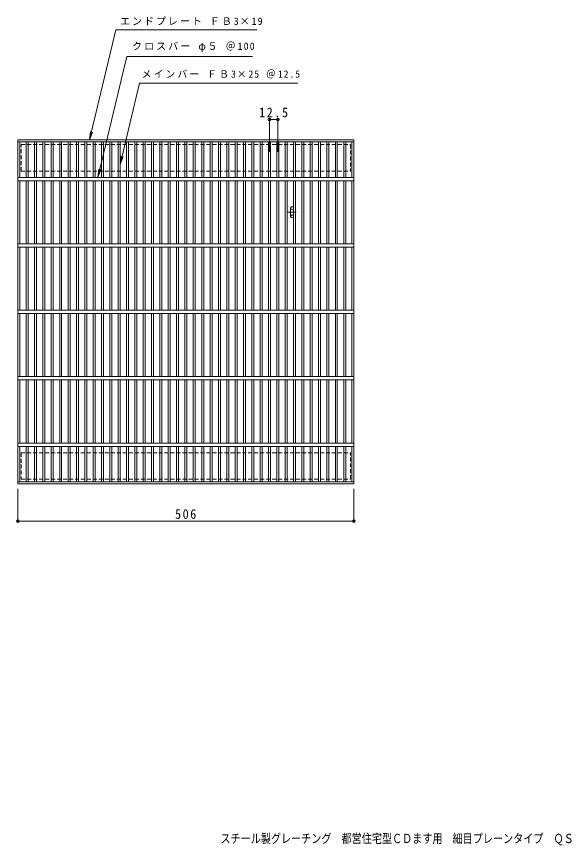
# Model space of a CAD drawing. Units: millimetres, scale not verified. Extents: x -744 to 915, y -682 to 566.
# Drawn here: x -744 to 86, y -682 to 566 of the extents above; entities that cross this region are included whole.
import ezdxf
from ezdxf.enums import TextEntityAlignment as Align

# ---------------------------------------------------------------- set-up
doc = ezdxf.new("R2010")
doc.units = ezdxf.units.MM
doc.header["$LTSCALE"] = 5
doc.header["$PDMODE"] = 32
doc.header["$PDSIZE"] = 4
doc.linetypes.add('DASHED1', pattern=[1.8, 1.2, -0.6])
for name, color, linetype, lineweight in [('A-2_蓋', 3, 'Continuous', 9), ('A-3_受枠', 4, 'Continuous', 9), ('A-4_寸法', 7, 'Continuous', 9), ('A-5_仕様文', 7, 'Continuous', 9)]:
    doc.layers.add(name, color=color, linetype=linetype, lineweight=lineweight)
doc.layers.add('F-5_F-5ﾚｲﾔ', color=2, linetype='Continuous')
doc.styles.add('ＭＳ ゴシック', font='')
doc.styles.get('ＭＳ ゴシック').set_extended_font_data('MS Gothic')

msp = doc.modelspace()

# ---------------------------------------------------------------- linework, layer by layer
at = {"layer": 'A-2_蓋'}
for p, q in [((-741.892, 380.473), (-235.892, 380.473)), ((-741.892, -137.527), (-741.892, 380.473)), ((-741.892, 377.473), (-235.892, 377.473)), ((-738.891, 323.973), (-738.891, 377.473)), ((-729.312, 377.473), (-729.312, 323.973)), ((-726.312, 377.473), (-726.312, 323.973)), ((-716.732, 377.473), (-716.732, 323.973)), ((-713.732, 377.473), (-713.732, 323.973)), ((-704.152, 377.473), (-704.152, 323.973)), ((-701.152, 377.473), (-701.152, 323.973)), ((-691.572, 377.473), (-691.572, 323.973)), ((-688.572, 377.473), (-688.572, 323.973)), ((-678.992, 377.473), (-678.992, 323.973)), ((-675.992, 377.473), (-675.992, 323.973)), ((-666.412, 377.473), (-666.412, 323.973)), ((-663.412, 377.473), (-663.412, 323.973)), ((-653.832, 377.473), (-653.832, 323.973)), ((-650.832, 377.473), (-650.832, 323.973)), ((-641.252, 377.473), (-641.252, 323.973)), ((-638.252, 377.473), (-638.252, 323.973)), ((-628.672, 377.473), (-628.672, 323.973)), ((-625.672, 377.473), (-625.672, 323.973)), ((-616.092, 377.473), (-616.092, 323.973)), ((-613.092, 377.473), (-613.092, 323.973)), ((-603.512, 377.473), (-603.512, 323.973)), ((-600.512, 377.473), (-600.512, 323.973)), ((-590.932, 377.473), (-590.932, 323.973)), ((-587.931, 377.473), (-587.931, 323.973)), ((-578.352, 377.473), (-578.352, 323.973)), ((-575.351, 377.473), (-575.351, 323.973)), ((-565.772, 377.473), (-565.772, 323.973)), ((-562.771, 377.473), (-562.771, 323.973)), ((-553.192, 377.473), (-553.192, 323.973)), ((-550.192, 377.473), (-550.192, 323.973)), ((-540.612, 377.473), (-540.612, 323.973)), ((-537.612, 377.473), (-537.612, 323.973)), ((-528.032, 377.473), (-528.032, 323.973)), ((-525.032, 377.473), (-525.032, 323.973)), ((-515.452, 377.473), (-515.452, 323.973)), ((-512.452, 377.473), (-512.452, 323.973)), ((-502.872, 377.473), (-502.872, 323.973)), ((-499.872, 377.473), (-499.872, 323.973)), ((-490.291, 377.473), (-490.291, 323.973)), ((-487.292, 377.473), (-487.292, 323.973)), ((-477.712, 377.473), (-477.712, 323.973)), ((-474.712, 377.473), (-474.712, 323.973)), ((-465.132, 377.473), (-465.132, 323.973)), ((-462.132, 377.473), (-462.132, 323.973)), ((-452.552, 377.473), (-452.552, 323.973)), ((-449.551, 377.473), (-449.551, 323.973)), ((-439.972, 377.473), (-439.972, 323.973)), ((-436.971, 377.473), (-436.971, 323.973)), ((-427.392, 377.473), (-427.392, 323.973)), ((-424.391, 377.473), (-424.391, 323.973)), ((-414.812, 377.473), (-414.812, 323.973)), ((-411.812, 377.473), (-411.812, 323.973)), ((-402.232, 377.473), (-402.232, 323.973)), ((-399.232, 377.473), (-399.232, 323.973)), ((-389.652, 377.473), (-389.652, 323.973)), ((-386.652, 377.473), (-386.652, 323.973)), ((-377.072, 377.473), (-377.072, 323.973)), ((-374.071, 377.473), (-374.071, 323.973)), ((-364.492, 377.473), (-364.492, 323.973)), ((-361.491, 377.473), (-361.491, 323.973)), ((-351.911, 377.473), (-351.911, 323.973)), ((-348.911, 377.473), (-348.911, 323.973)), ((-339.331, 377.473), (-339.331, 323.973)), ((-336.331, 377.473), (-336.331, 323.973)), ((-326.751, 377.473), (-326.751, 323.973)), ((-323.751, 377.473), (-323.751, 323.973)), ((-314.171, 377.473), (-314.171, 323.973)), ((-311.171, 377.473), (-311.171, 323.973)), ((-301.592, 377.473), (-301.592, 323.973)), ((-298.591, 377.473), (-298.591, 323.973)), ((-289.012, 377.473), (-289.012, 323.973)), ((-286.011, 377.473), (-286.011, 323.973)), ((-276.432, 377.473), (-276.432, 323.973)), ((-273.432, 377.473), (-273.432, 323.973)), ((-263.852, 377.473), (-263.852, 323.973)), ((-260.852, 377.473), (-260.852, 323.973)), ((-251.272, 377.473), (-251.272, 323.973)), ((-248.272, 377.473), (-248.272, 323.973)), ((-238.891, 377.473), (-238.891, 323.973)), ((-235.892, 380.473), (-235.892, -137.527)), ((-741.892, 323.973), (-235.892, 323.973)), ((-741.892, 318.974), (-235.892, 318.974)), ((-738.891, 223.973), (-738.891, 318.974)), ((-729.312, 318.974), (-729.312, 223.973)), ((-726.312, 318.974), (-726.312, 223.973)), ((-716.732, 318.974), (-716.732, 223.973)), ((-713.732, 318.974), (-713.732, 223.973)), ((-704.152, 318.974), (-704.152, 223.973)), ((-701.152, 318.974), (-701.152, 223.973)), ((-691.572, 318.974), (-691.572, 223.973)), ((-688.572, 318.974), (-688.572, 223.973)), ((-678.992, 318.974), (-678.992, 223.973)), ((-675.992, 318.974), (-675.992, 223.973)), ((-666.412, 318.974), (-666.412, 223.973)), ((-663.412, 318.974), (-663.412, 223.973)), ((-653.832, 318.974), (-653.832, 223.973)), ((-650.832, 318.974), (-650.832, 223.973)), ((-641.252, 318.974), (-641.252, 223.973)), ((-638.252, 318.974), (-638.252, 223.973)), ((-628.672, 318.974), (-628.672, 223.973)), ((-625.672, 318.974), (-625.672, 223.973)), ((-616.092, 318.974), (-616.092, 223.973)), ((-613.092, 318.974), (-613.092, 223.973)), ((-603.512, 318.974), (-603.512, 223.973)), ((-600.512, 318.974), (-600.512, 223.973)), ((-590.932, 318.974), (-590.932, 223.973)), ((-587.931, 318.974), (-587.931, 223.973)), ((-578.352, 318.974), (-578.352, 223.973)), ((-575.351, 318.974), (-575.351, 223.973)), ((-565.772, 318.974), (-565.772, 223.973)), ((-562.771, 318.974), (-562.771, 223.973)), ((-553.192, 318.974), (-553.192, 223.973)), ((-550.192, 318.974), (-550.192, 223.973)), ((-540.612, 318.974), (-540.612, 223.973)), ((-537.612, 318.974), (-537.612, 223.973)), ((-528.032, 318.974), (-528.032, 223.973)), ((-525.032, 318.974), (-525.032, 223.973)), ((-515.452, 318.974), (-515.452, 223.973)), ((-512.452, 318.974), (-512.452, 223.973)), ((-502.872, 318.974), (-502.872, 223.973)), ((-499.872, 318.974), (-499.872, 223.973)), ((-490.291, 318.974), (-490.291, 223.973)), ((-487.292, 318.974), (-487.292, 223.973)), ((-477.712, 318.974), (-477.712, 223.973)), ((-474.712, 318.974), (-474.712, 223.973)), ((-465.132, 318.974), (-465.132, 223.973)), ((-462.132, 318.974), (-462.132, 223.973)), ((-452.552, 318.974), (-452.552, 223.973)), ((-449.551, 318.974), (-449.551, 223.973)), ((-439.972, 318.974), (-439.972, 223.973)), ((-436.971, 318.974), (-436.971, 223.973)), ((-427.392, 318.974), (-427.392, 223.973)), ((-424.391, 318.974), (-424.391, 223.973)), ((-414.812, 318.974), (-414.812, 223.973)), ((-411.812, 318.974), (-411.812, 223.973)), ((-402.232, 318.974), (-402.232, 223.973)), ((-399.232, 318.974), (-399.232, 223.973)), ((-389.652, 318.974), (-389.652, 223.973)), ((-386.652, 318.974), (-386.652, 223.973)), ((-377.072, 318.974), (-377.072, 223.973)), ((-374.071, 318.974), (-374.071, 223.973)), ((-364.492, 318.974), (-364.492, 223.973)), ((-361.491, 318.974), (-361.491, 223.973)), ((-351.911, 318.974), (-351.911, 223.973)), ((-348.911, 318.974), (-348.911, 223.973)), ((-339.331, 318.974), (-339.331, 223.973)), ((-336.331, 318.974), (-336.331, 223.973)), ((-326.751, 318.974), (-326.751, 223.973)), ((-323.751, 318.974), (-323.751, 223.973)), ((-314.171, 318.974), (-314.171, 223.973)), ((-311.171, 318.974), (-311.171, 223.973)), ((-301.592, 318.974), (-301.592, 223.973)), ((-298.591, 318.974), (-298.591, 223.973)), ((-289.012, 318.974), (-289.012, 223.973)), ((-286.011, 318.974), (-286.011, 223.973)), ((-276.432, 318.974), (-276.432, 223.973)), ((-273.432, 318.974), (-273.432, 223.973)), ((-263.852, 318.974), (-263.852, 223.973)), ((-260.852, 318.974), (-260.852, 223.973)), ((-251.272, 318.974), (-251.272, 223.973)), ((-248.272, 318.974), (-248.272, 223.973)), ((-238.891, 318.974), (-238.891, 223.973)), ((-741.892, 223.973), (-235.892, 223.973)), ((-741.892, 218.973), (-235.892, 218.973)), ((-738.891, 123.973), (-738.891, 218.973)), ((-729.312, 218.973), (-729.312, 123.973)), ((-726.312, 218.973), (-726.312, 123.973)), ((-716.732, 218.973), (-716.732, 123.973)), ((-713.732, 218.973), (-713.732, 123.973)), ((-704.152, 218.973), (-704.152, 123.973)), ((-701.152, 218.973), (-701.152, 123.973)), ((-691.572, 218.973), (-691.572, 123.973)), ((-688.572, 218.973), (-688.572, 123.973)), ((-678.992, 218.973), (-678.992, 123.973)), ((-675.992, 218.973), (-675.992, 123.973)), ((-666.412, 218.973), (-666.412, 123.973)), ((-663.412, 218.973), (-663.412, 123.973)), ((-653.832, 218.973), (-653.832, 123.973)), ((-650.832, 218.973), (-650.832, 123.973)), ((-641.252, 218.973), (-641.252, 123.973)), ((-638.252, 218.973), (-638.252, 123.973)), ((-628.672, 218.973), (-628.672, 123.973)), ((-625.672, 218.973), (-625.672, 123.973)), ((-616.092, 218.973), (-616.092, 123.973)), ((-613.092, 218.973), (-613.092, 123.973)), ((-603.512, 218.973), (-603.512, 123.973)), ((-600.512, 218.973), (-600.512, 123.973)), ((-590.932, 218.973), (-590.932, 123.973)), ((-587.931, 218.973), (-587.931, 123.973)), ((-578.352, 218.973), (-578.352, 123.973)), ((-575.351, 218.973), (-575.351, 123.973)), ((-565.772, 218.973), (-565.772, 123.973)), ((-562.771, 218.973), (-562.771, 123.973)), ((-553.192, 218.973), (-553.192, 123.973)), ((-550.192, 218.973), (-550.192, 123.973)), ((-540.612, 218.973), (-540.612, 123.973)), ((-537.612, 218.973), (-537.612, 123.973)), ((-528.032, 218.973), (-528.032, 123.973)), ((-525.032, 218.973), (-525.032, 123.973)), ((-515.452, 218.973), (-515.452, 123.973)), ((-512.452, 218.973), (-512.452, 123.973)), ((-502.872, 218.973), (-502.872, 123.973)), ((-499.872, 218.973), (-499.872, 123.973)), ((-490.291, 218.973), (-490.291, 123.973)), ((-487.292, 218.973), (-487.292, 123.973)), ((-477.712, 218.973), (-477.712, 123.973)), ((-474.712, 218.973), (-474.712, 123.973)), ((-465.132, 218.973), (-465.132, 123.973)), ((-462.132, 218.973), (-462.132, 123.973)), ((-452.552, 218.973), (-452.552, 123.973)), ((-449.551, 218.973), (-449.551, 123.973)), ((-439.972, 218.973), (-439.972, 123.973)), ((-436.971, 218.973), (-436.971, 123.973)), ((-427.392, 218.973), (-427.392, 123.973)), ((-424.391, 218.973), (-424.391, 123.973)), ((-414.812, 218.973), (-414.812, 123.973)), ((-411.812, 218.973), (-411.812, 123.973)), ((-402.232, 218.973), (-402.232, 123.973)), ((-399.232, 218.973), (-399.232, 123.973)), ((-389.652, 218.973), (-389.652, 123.973)), ((-386.652, 218.973), (-386.652, 123.973)), ((-377.072, 218.973), (-377.072, 123.973)), ((-374.071, 218.973), (-374.071, 123.973)), ((-364.492, 218.973), (-364.492, 123.973)), ((-361.491, 218.973), (-361.491, 123.973)), ((-351.911, 218.973), (-351.911, 123.973)), ((-348.911, 218.973), (-348.911, 123.973)), ((-339.331, 218.973), (-339.331, 123.973)), ((-336.331, 218.973), (-336.331, 123.973)), ((-326.751, 218.973), (-326.751, 123.973)), ((-323.751, 218.973), (-323.751, 123.973)), ((-314.171, 218.973), (-314.171, 123.973)), ((-311.171, 218.973), (-311.171, 123.973)), ((-301.592, 218.973), (-301.592, 123.973)), ((-298.591, 218.973), (-298.591, 123.973)), ((-289.012, 218.973), (-289.012, 123.973)), ((-286.011, 218.973), (-286.011, 123.973)), ((-276.432, 218.973), (-276.432, 123.973)), ((-273.432, 218.973), (-273.432, 123.973)), ((-263.852, 218.973), (-263.852, 123.973)), ((-260.852, 218.973), (-260.852, 123.973)), ((-251.272, 218.973), (-251.272, 123.973)), ((-248.272, 218.973), (-248.272, 123.973)), ((-238.891, 218.973), (-238.891, 123.973)), ((-741.892, 123.973), (-235.892, 123.973)), ((-741.892, 118.973), (-235.892, 118.973)), ((-738.891, 23.973), (-738.891, 118.973)), ((-729.312, 118.973), (-729.312, 23.973)), ((-726.312, 118.973), (-726.312, 23.973)), ((-716.732, 118.973), (-716.732, 23.973)), ((-713.732, 118.973), (-713.732, 23.973)), ((-704.152, 118.973), (-704.152, 23.973)), ((-701.152, 118.973), (-701.152, 23.973)), ((-691.572, 118.973), (-691.572, 23.973)), ((-688.572, 118.973), (-688.572, 23.973)), ((-678.992, 118.973), (-678.992, 23.973)), ((-675.992, 118.973), (-675.992, 23.973)), ((-666.412, 118.973), (-666.412, 23.973)), ((-663.412, 118.973), (-663.412, 23.973)), ((-653.832, 118.973), (-653.832, 23.973)), ((-650.832, 118.973), (-650.832, 23.973)), ((-641.252, 118.973), (-641.252, 23.973)), ((-638.252, 118.973), (-638.252, 23.973)), ((-628.672, 118.973), (-628.672, 23.973)), ((-625.672, 118.973), (-625.672, 23.973)), ((-616.092, 118.973), (-616.092, 23.973)), ((-613.092, 118.973), (-613.092, 23.973)), ((-603.512, 118.973), (-603.512, 23.973)), ((-600.512, 118.973), (-600.512, 23.973)), ((-590.932, 118.973), (-590.932, 23.973)), ((-587.931, 118.973), (-587.931, 23.973)), ((-578.352, 118.973), (-578.352, 23.973)), ((-575.351, 118.973), (-575.351, 23.973)), ((-565.772, 118.973), (-565.772, 23.973)), ((-562.771, 118.973), (-562.771, 23.973)), ((-553.192, 118.973), (-553.192, 23.973)), ((-550.192, 118.973), (-550.192, 23.973)), ((-540.612, 118.973), (-540.612, 23.973)), ((-537.612, 118.973), (-537.612, 23.973)), ((-528.032, 118.973), (-528.032, 23.973)), ((-525.032, 118.973), (-525.032, 23.973)), ((-515.452, 118.973), (-515.452, 23.973)), ((-512.452, 118.973), (-512.452, 23.973)), ((-502.872, 118.973), (-502.872, 23.973)), ((-499.872, 118.973), (-499.872, 23.973)), ((-490.291, 118.973), (-490.291, 23.973)), ((-487.292, 118.973), (-487.292, 23.973)), ((-477.712, 118.973), (-477.712, 23.973)), ((-474.712, 118.973), (-474.712, 23.973)), ((-465.132, 118.973), (-465.132, 23.973)), ((-462.132, 118.973), (-462.132, 23.973)), ((-452.552, 118.973), (-452.552, 23.973)), ((-449.551, 118.973), (-449.551, 23.973)), ((-439.972, 118.973), (-439.972, 23.973)), ((-436.971, 118.973), (-436.971, 23.973)), ((-427.392, 118.973), (-427.392, 23.973)), ((-424.391, 118.973), (-424.391, 23.973)), ((-414.812, 118.973), (-414.812, 23.973)), ((-411.812, 118.973), (-411.812, 23.973)), ((-402.232, 118.973), (-402.232, 23.973)), ((-399.232, 118.973), (-399.232, 23.973)), ((-389.652, 118.973), (-389.652, 23.973)), ((-386.652, 118.973), (-386.652, 23.973)), ((-377.072, 118.973), (-377.072, 23.973)), ((-374.071, 118.973), (-374.071, 23.973)), ((-364.492, 118.973), (-364.492, 23.973)), ((-361.491, 118.973), (-361.491, 23.973)), ((-351.911, 118.973), (-351.911, 23.973)), ((-348.911, 118.973), (-348.911, 23.973)), ((-339.331, 118.973), (-339.331, 23.973)), ((-336.331, 118.973), (-336.331, 23.973)), ((-326.751, 118.973), (-326.751, 23.973)), ((-323.751, 118.973), (-323.751, 23.973)), ((-314.171, 118.973), (-314.171, 23.973)), ((-311.171, 118.973), (-311.171, 23.973)), ((-301.592, 118.973), (-301.592, 23.973)), ((-298.591, 118.973), (-298.591, 23.973)), ((-289.012, 118.973), (-289.012, 23.973)), ((-286.011, 118.973), (-286.011, 23.973)), ((-276.432, 118.973), (-276.432, 23.973)), ((-273.432, 118.973), (-273.432, 23.973)), ((-263.852, 118.973), (-263.852, 23.973)), ((-260.852, 118.973), (-260.852, 23.973)), ((-251.272, 118.973), (-251.272, 23.973)), ((-248.272, 118.973), (-248.272, 23.973)), ((-238.891, 118.973), (-238.891, 23.973)), ((-741.892, 23.973), (-235.892, 23.973)), ((-741.892, 18.973), (-235.892, 18.973)), ((-738.891, -76.027), (-738.891, 18.973)), ((-729.312, 18.973), (-729.312, -76.027)), ((-726.312, 18.973), (-726.312, -76.027)), ((-716.732, 18.973), (-716.732, -76.027)), ((-713.732, 18.973), (-713.732, -76.027)), ((-704.152, 18.973), (-704.152, -76.027)), ((-701.152, 18.973), (-701.152, -76.027)), ((-691.572, 18.973), (-691.572, -76.027)), ((-688.572, 18.973), (-688.572, -76.027)), ((-678.992, 18.973), (-678.992, -76.027)), ((-675.992, 18.973), (-675.992, -76.027)), ((-666.412, 18.973), (-666.412, -76.027)), ((-663.412, 18.973), (-663.412, -76.027)), ((-653.832, 18.973), (-653.832, -76.027)), ((-650.832, 18.973), (-650.832, -76.027)), ((-641.252, 18.973), (-641.252, -76.027)), ((-638.252, 18.973), (-638.252, -76.027)), ((-628.672, 18.973), (-628.672, -76.027)), ((-625.672, 18.973), (-625.672, -76.027)), ((-616.092, 18.973), (-616.092, -76.027)), ((-613.092, 18.973), (-613.092, -76.027)), ((-603.512, 18.973), (-603.512, -76.027)), ((-600.512, 18.973), (-600.512, -76.027)), ((-590.932, 18.973), (-590.932, -76.027)), ((-587.931, 18.973), (-587.931, -76.027)), ((-578.352, 18.973), (-578.352, -76.027)), ((-575.351, 18.973), (-575.351, -76.027)), ((-565.772, 18.973), (-565.772, -76.027)), ((-562.771, 18.973), (-562.771, -76.027)), ((-553.192, 18.973), (-553.192, -76.027)), ((-550.192, 18.973), (-550.192, -76.027)), ((-540.612, 18.973), (-540.612, -76.027)), ((-537.612, 18.973), (-537.612, -76.027)), ((-528.032, 18.973), (-528.032, -76.027)), ((-525.032, 18.973), (-525.032, -76.027)), ((-515.452, 18.973), (-515.452, -76.027)), ((-512.452, 18.973), (-512.452, -76.027)), ((-502.872, 18.973), (-502.872, -76.027)), ((-499.872, 18.973), (-499.872, -76.027)), ((-490.291, 18.973), (-490.291, -76.027)), ((-487.292, 18.973), (-487.292, -76.027)), ((-477.712, 18.973), (-477.712, -76.027)), ((-474.712, 18.973), (-474.712, -76.027)), ((-465.132, 18.973), (-465.132, -76.027)), ((-462.132, 18.973), (-462.132, -76.027)), ((-452.552, 18.973), (-452.552, -76.027)), ((-449.551, 18.973), (-449.551, -76.027)), ((-439.972, 18.973), (-439.972, -76.027)), ((-436.971, 18.973), (-436.971, -76.027)), ((-427.392, 18.973), (-427.392, -76.027)), ((-424.391, 18.973), (-424.391, -76.027)), ((-414.812, 18.973), (-414.812, -76.027)), ((-411.812, 18.973), (-411.812, -76.027)), ((-402.232, 18.973), (-402.232, -76.027)), ((-399.232, 18.973), (-399.232, -76.027)), ((-389.652, 18.973), (-389.652, -76.027)), ((-386.652, 18.973), (-386.652, -76.027)), ((-377.072, 18.973), (-377.072, -76.027)), ((-374.071, 18.973), (-374.071, -76.027)), ((-364.492, 18.973), (-364.492, -76.027)), ((-361.491, 18.973), (-361.491, -76.027)), ((-351.911, 18.973), (-351.911, -76.027)), ((-348.911, 18.973), (-348.911, -76.027)), ((-339.331, 18.973), (-339.331, -76.027)), ((-336.331, 18.973), (-336.331, -76.027)), ((-326.751, 18.973), (-326.751, -76.027)), ((-323.751, 18.973), (-323.751, -76.027)), ((-314.171, 18.973), (-314.171, -76.027)), ((-311.171, 18.973), (-311.171, -76.027)), ((-301.592, 18.973), (-301.592, -76.027)), ((-298.591, 18.973), (-298.591, -76.027)), ((-289.012, 18.973), (-289.012, -76.027)), ((-286.011, 18.973), (-286.011, -76.027)), ((-276.432, 18.973), (-276.432, -76.027)), ((-273.432, 18.973), (-273.432, -76.027)), ((-263.852, 18.973), (-263.852, -76.027)), ((-260.852, 18.973), (-260.852, -76.027)), ((-251.272, 18.973), (-251.272, -76.027)), ((-248.272, 18.973), (-248.272, -76.027)), ((-238.891, 18.973), (-238.891, -76.027)), ((-741.892, -76.027), (-235.892, -76.027)), ((-741.892, -81.027), (-235.892, -81.027)), ((-738.891, -134.527), (-738.891, -81.027)), ((-729.312, -81.027), (-729.312, -134.527)), ((-726.312, -81.027), (-726.312, -134.527)), ((-716.732, -81.027), (-716.732, -134.527)), ((-713.732, -81.027), (-713.732, -134.527)), ((-704.152, -81.027), (-704.152, -134.527)), ((-701.152, -81.027), (-701.152, -134.527)), ((-691.572, -81.027), (-691.572, -134.527)), ((-688.572, -81.027), (-688.572, -134.527)), ((-678.992, -81.027), (-678.992, -134.527)), ((-675.992, -81.027), (-675.992, -134.527)), ((-666.412, -81.027), (-666.412, -134.527)), ((-663.412, -81.027), (-663.412, -134.527)), ((-653.832, -81.027), (-653.832, -134.527)), ((-650.832, -81.027), (-650.832, -134.527)), ((-641.252, -81.027), (-641.252, -134.527)), ((-638.252, -81.027), (-638.252, -134.527)), ((-628.672, -81.027), (-628.672, -134.527)), ((-625.672, -81.027), (-625.672, -134.527)), ((-616.092, -81.027), (-616.092, -134.527)), ((-613.092, -81.027), (-613.092, -134.527)), ((-603.512, -81.027), (-603.512, -134.527)), ((-600.512, -81.027), (-600.512, -134.527)), ((-590.932, -81.027), (-590.932, -134.527)), ((-587.931, -81.027), (-587.931, -134.527)), ((-578.352, -81.027), (-578.352, -134.527)), ((-575.351, -81.027), (-575.351, -134.527)), ((-565.772, -81.027), (-565.772, -134.527)), ((-562.771, -81.027), (-562.771, -134.527)), ((-553.192, -81.027), (-553.192, -134.527)), ((-550.192, -81.027), (-550.192, -134.527)), ((-540.612, -81.027), (-540.612, -134.527)), ((-537.612, -81.027), (-537.612, -134.527)), ((-528.032, -81.027), (-528.032, -134.527)), ((-525.032, -81.027), (-525.032, -134.527)), ((-515.452, -81.027), (-515.452, -134.527)), ((-512.452, -81.027), (-512.452, -134.527)), ((-502.872, -81.027), (-502.872, -134.527)), ((-499.872, -81.027), (-499.872, -134.527)), ((-490.291, -81.027), (-490.291, -134.527)), ((-487.292, -81.027), (-487.292, -134.527)), ((-477.712, -81.027), (-477.712, -134.527)), ((-474.712, -81.027), (-474.712, -134.527)), ((-465.132, -81.027), (-465.132, -134.527)), ((-462.132, -81.027), (-462.132, -134.527)), ((-452.552, -81.027), (-452.552, -134.527)), ((-449.551, -81.027), (-449.551, -134.527)), ((-439.972, -81.027), (-439.972, -134.527)), ((-436.971, -81.027), (-436.971, -134.527)), ((-427.392, -81.027), (-427.392, -134.527)), ((-424.391, -81.027), (-424.391, -134.527)), ((-414.812, -81.027), (-414.812, -134.527)), ((-411.812, -81.027), (-411.812, -134.527)), ((-402.232, -81.027), (-402.232, -134.527)), ((-399.232, -81.027), (-399.232, -134.527)), ((-389.652, -81.027), (-389.652, -134.527)), ((-386.652, -81.027), (-386.652, -134.527)), ((-377.072, -81.027), (-377.072, -134.527)), ((-374.071, -81.027), (-374.071, -134.527)), ((-364.492, -81.027), (-364.492, -134.527)), ((-361.491, -81.027), (-361.491, -134.527)), ((-351.911, -81.027), (-351.911, -134.527)), ((-348.911, -81.027), (-348.911, -134.527)), ((-339.331, -81.027), (-339.331, -134.527)), ((-336.331, -81.027), (-336.331, -134.527)), ((-326.751, -81.027), (-326.751, -134.527)), ((-323.751, -81.027), (-323.751, -134.527)), ((-314.171, -81.027), (-314.171, -134.527)), ((-311.171, -81.027), (-311.171, -134.527)), ((-301.592, -81.027), (-301.592, -134.527)), ((-298.591, -81.027), (-298.591, -134.527)), ((-289.012, -81.027), (-289.012, -134.527)), ((-286.011, -81.027), (-286.011, -134.527)), ((-276.432, -81.027), (-276.432, -134.527)), ((-273.432, -81.027), (-273.432, -134.527)), ((-263.852, -81.027), (-263.852, -134.527)), ((-260.852, -81.027), (-260.852, -134.527)), ((-251.272, -81.027), (-251.272, -134.527)), ((-248.272, -81.027), (-248.272, -134.527)), ((-238.891, -81.027), (-238.891, -134.527)), ((-235.892, -134.527), (-741.892, -134.527)), ((-235.892, -137.527), (-741.892, -137.527))]:
    msp.add_line(p, q, dxfattribs=at)
at = {"layer": 'A-3_受枠', "linetype": 'DASHED1'}
for p, q in [((-736.892, 333.473), (-240.892, 333.473)), ((-736.892, -90.527), (-240.892, -90.527))]:
    msp.add_line(p, q, dxfattribs=at)
at = {"layer": 'A-3_受枠'}
for p, q in [((-331.271, 265.213), (-331.271, 277.733)), ((-335.999, 271.473), (-322.731, 271.473))]:
    msp.add_line(p, q, dxfattribs=at)
at = {"layer": 'A-3_受枠', "linetype": 'DASHED1'}
for points in [[(-736.892, 333.473), (-736.892, 373.473), (-240.892, 373.473), (-240.892, 333.473)], [(-736.892, -90.527), (-736.892, -130.527), (-240.892, -130.527), (-240.892, -90.527)]]:
    msp.add_lwpolyline(points, dxfattribs=at)
at = {"layer": 'A-3_受枠'}
for centre in [(-329.011, 277.733), (-329.011, 265.213)]:
    msp.add_circle(centre, 2.26, dxfattribs=at)
at = {"layer": 'A-4_寸法'}
for p, q in [((-594.571, 546.037), (-381.645, 546.037)), ((-578.08, 506.037), (-388.36, 506.037)), ((-558.755, 466.037), (-320.091, 466.037)), ((-362.992, 362.732), (-362.992, 412.832)), ((-350.411, 362.732), (-350.411, 412.832)), ((-362.992, 411.332), (-350.411, 411.332)), ((-634.016, 380.473), (-632.731, 392.907)), ((-634.016, 380.473), (-629.557, 392.15)), ((-587.931, 343.577), (-586.646, 356.011)), ((-587.931, 343.577), (-583.472, 355.255)), ((-621.457, 323.973), (-620.172, 336.407)), ((-621.457, 323.973), (-616.998, 335.65)), ((-741.892, -145.027), (-741.892, -194.912)), ((-235.892, -145.027), (-235.892, -194.912)), ((-741.892, -193.412), (-235.892, -193.412))]:
    msp.add_line(p, q, dxfattribs=at)
for p in [(-362.992, 411.332), (-350.411, 411.332), (-741.892, -193.412), (-235.892, -193.412)]:
    msp.add_point(p, dxfattribs=at)
at = {"layer": 'A-5_仕様文'}
for p, q in [((-594.571, 546.037), (-634.016, 380.473)), ((-578.08, 506.037), (-621.457, 323.973)), ((-558.755, 466.037), (-587.931, 343.577))]:
    msp.add_line(p, q, dxfattribs=at)

# ---------------------------------------------------------------- texts
at = {"layer": 'A-4_寸法', "char_height": 11, "attachment_point": 7, "style": 'ＭＳ ゴシック'}
for s, insert in [('\\T1.2;エンドプレート\\~ＦＢ3×19', (-587.864, 553.037)), ('\\T1.21;クロスバー\\~φ５\\~＠100', (-569.95, 513.037)), ('\\T1.23;\\W0.95;メインバー\\~ＦＢ3×25\\~＠12.5', (-555.487, 473.037))]:
    msp.add_mtext(s, dxfattribs=dict(at, insert=insert))
at = {"layer": 'A-4_寸法', "color": 2, "char_height": 14.66, "attachment_point": 7, "style": 'ＭＳ ゴシック'}
for s, insert in [('\\T1.28;\\W0.9;12.5', (-378.576, 414.332)), ('\\T1.27;\\W0.9;506', (-505.142, -190.412))]:
    msp.add_mtext(s, dxfattribs=dict(at, insert=insert))
at = {"layer": 'F-5_F-5ﾚｲﾔ', "style": 'ＭＳ ゴシック', "width": 0.8}
msp.add_text('スチール製グレーチング\u3000都営住宅型ＣＤます用\u3000細目プレーンタイプ\u3000ＱＳＣＤ\u3000４５０', height=13.93, dxfattribs=at).set_placement((-436.863, -682.518), align=Align.BOTTOM_LEFT)

doc.saveas('drawing.dxf')
